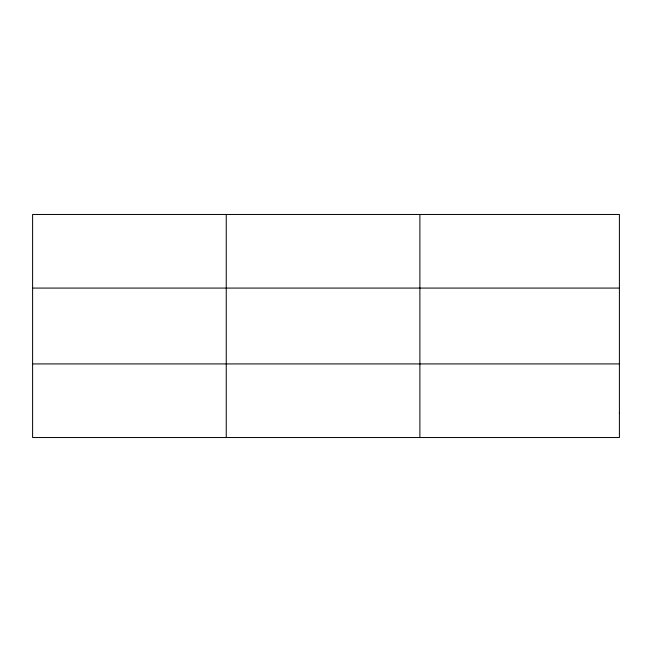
<?xml version="1.0" encoding="UTF-8"?>
<svg xmlns="http://www.w3.org/2000/svg" width="652" height="652" viewBox="0 0 652 652"><rect width="100%" height="100%" fill="white"/><g stroke="black" fill="none" stroke-linecap="round" stroke-linejoin="round"><path stroke-width="0.98" d="M226.244 437.533L226.244 214.467M419.888 437.533L419.888 214.467M32.6 288.078L619.4 288.078M32.6 363.922L619.4 363.922M619.4 413.001L619.4 437.533L32.6 437.533L32.6 214.467L619.4 214.467L619.4 413.001"/></g></svg>
